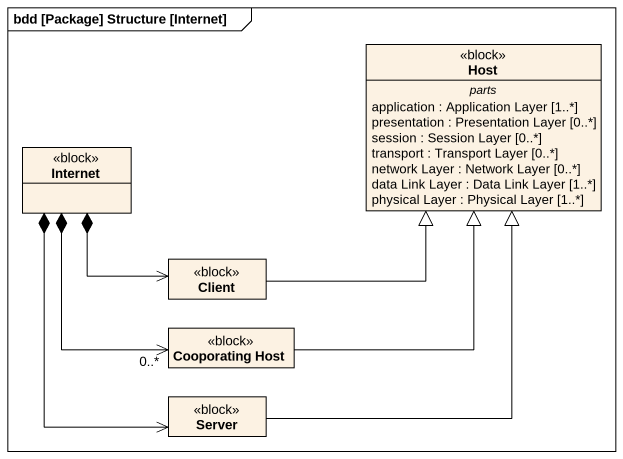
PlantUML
@startuml
mainframe bdd [Package] Structure [Internet]
hide circle
hide empty members
class Host <<block>> {
  -- parts --
  application : Application Layer [1..*]
  presentation : Presentation Layer [0..*]
  session : Session Layer [0..*]
  transport : Transport Layer [0..*]
  network Layer : Network Layer [0..*]
  data Link Layer : Data Link Layer [1..*]
  physical Layer : Physical Layer [1..*]
}
class Internet <<block>>
class Client <<block>>
class "Cooporating Host" as Cooporating_Host <<block>>
class Server <<block>>
Internet *--> Client
Internet *--> "0..*" Cooporating_Host
Internet *--> Server
Client -right-|> Host
Cooporating_Host -up-|> Host
Server -up-|> Host
@enduml
